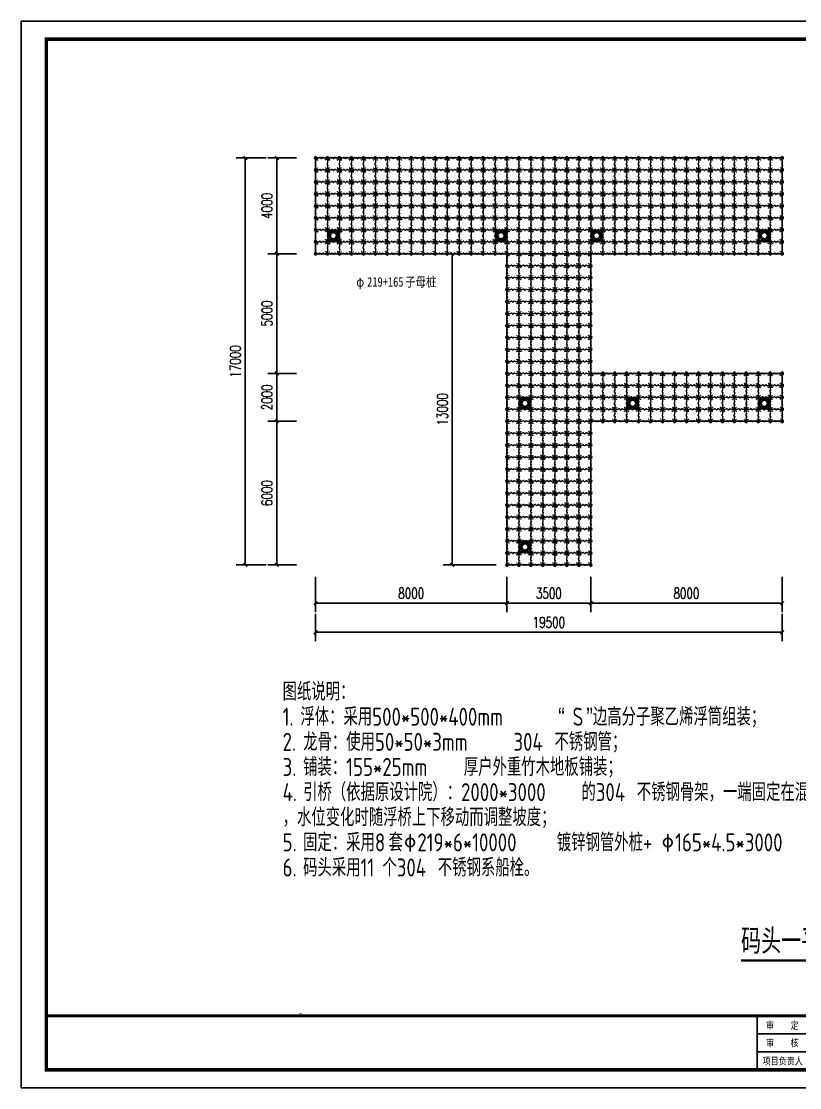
# Model space of a CAD drawing. Extents: x 343640352 to 343860175, y 671810750 to 672046431.
# Drawn here: x 343743715 to 343776237, y 672001086 to 672045636 of the extents above; entities that cross this region are included whole.
import ezdxf

# ---------------------------------------------------------------- set-up
doc = ezdxf.new("R2010")
doc.units = 0
doc.header["$LTSCALE"] = 1000
doc.layers.add('2维浮筒', color=7, linetype='Continuous', lineweight=5)
for name, color, linetype in [('DIM_SYMB', 3, 'Continuous'), ('PUB_DIM', 3, 'Continuous'), ('PUB_TEXT', 7, 'Continuous'), ('W-_ANTICOLLISION防撞措施', 121, 'Continuous'), ('W-MOUNTING固定方式', 5, 'Continuous'), ('蓝色浮筒', 150, 'Continuous')]:
    doc.layers.add(name, color=color, linetype=linetype)
doc.styles.add('-宋体', font='', dxfattribs={"width": 0.8})
doc.styles.add('_TCH_DIM', font='SIMPLEX.shx', dxfattribs={"width": 0.7, "bigfont": 'GBCBIG.shx'})
doc.styles.add('_TCH_DIM_T3', font='SIMPLEX.shx', dxfattribs={"width": 0.705882, "bigfont": 'hztxt.shx'})
doc.styles.get("Standard").update_dxf_attribs({"font": ''})
doc.styles.add('TSSD_Dimension', font='tssdeng.shx', dxfattribs={"width": 0.8, "bigfont": 'hztxt.shx'})
doc.styles.add('图框', font='')
doc.styles.add('黑体', font='simhei.ttf', dxfattribs={"width": 0.8})
doc.styles.get('-宋体').set_extended_font_data('SimSun')
doc.styles.get('Standard').set_extended_font_data('SimSun')
doc.styles.get('图框').set_extended_font_data('SimSun')
doc.dimstyles.new('_TCH_ARCH&&150', dxfattribs={"dimtxt": 446.25, "dimasz": 150, "dimexe": 375, "dimexo": 450, "dimgap": 189.375, "dimtad": 1, "dimdec": 0, "dimzin": 0, "dimdsep": 46, "dimtxsty": '_TCH_DIM_T3', "dimblk": 'ARCHTICK', "dimcen": 0.09, "dimclrt": 7, "dimazin": 2, "dimtfac": 1, "dimtdec": 0, "dimtix": 1, "dimtmove": 2, "dimatfit": 3, "dimfxl": 0, "dimtolj": 1, "dimtzin": 0, "dimarcsym": 0})

# ---------------------------------------------------------------- blocks, each defined once
blk = doc.blocks.new('$TITLEBLK$00000187')
for p, q in [((-196, 0), (-196, 15)), ((-184.5, 0), (-184.5, 15)), ((-159, 0), (-159, 15)), ((-147.5, 0), (-147.5, 15)), ((-120, 0), (-120, 15)), ((-76, 0), (-76, 15)), ((-33, 0), (-33, 15)), ((-13, 0), (-13, 15)), ((0, 0), (0, 15)), ((-136, 10), (-210, 10)), ((0, 10), (-22, 10)), ((-136, 7.5), (-86, 7.5)), ((-44, 7.5), (-22, 7.5)), ((-136, 5), (-210, 5)), ((0, 5), (-22, 5))]:
    blk.add_line(p, q)
for points, const_width in [([(-408.03, 0), (-408.03, 15), (0, 15)], 0.8), ([(-210, 0), (-210, 15)], 0.5), ([(-173, 0), (-173, 15)], 0.5), ([(-136, 0), (-136, 15)], 0.5), ([(-86, 0), (-86, 15)], 0.5), ([(-44, 0), (-44, 15)], 0.5), ([(-22, 0), (-22, 15)], 0.5)]:
    blk.add_lwpolyline(points, dxfattribs=dict(const_width=const_width))
at = {"style": '图框', "width": 0.8}
for s, p in [('审    定', (-207.53, 11.34)), ('校    对', (-170.43, 11.27)), ('工程名称', (-132.8, 9.86)), ('工程编号', (-42.79, 10.08)), ('阶 段', (-20.12, 11.27)), ('图纸', (-83.31, 9.46)), ('审    核', (-207.55, 6.48)), ('设计负责人', (-171.62, 6.48)), ('日 期', (-20.31, 6.48)), ('项目负责人', (-208.49, 1.42)), ('设 计 人', (-170.33, 1.42)), ('项目名称', (-132.8, 2.36)), ('名称', (-83.31, 2.46)), ('图   号', (-42.46, 2.6)), ('比 例', (-20.27, 1.42))]:
    blk.add_text(s, height=2, dxfattribs=at).set_placement(p)
for tag, p in [('审定人', (-193.68, 10.95)), ('校对', (-155.51, 10.92)), ('审核人', (-193.68, 6.03)), ('设计负责人', (-158.64, 6.23)), ('项目负责人', (-195.69, 1.11)), ('设计人', (-156.48, 1.18))]:
    blk.add_attdef(tag, p, '', height=3)
for tag, p, height, style, width in [('阶段', (-12.96, 10.81), 2.5, '黑体', 0.8), ('图名', (-73.67, 6.22), 3, '-宋体', 0.8), ('日期', (-12.96, 5.8), 2.5, '黑体', 0.8), ('图号', (-31.44, 2.55), 3, '_TCH_DIM', 0.7), ('比例', (-12.96, 1.14), 2.5, '黑体', 0.8)]:
    blk.add_attdef(tag, p, '', height=height, dxfattribs=dict(style=style, width=width))
at = {"layer": 'PUB_TEXT'}
for s, height, p in [('三地块浮筒码头', 2.278, (-114.42, 9.68)), ('青剑湖环湖景观提升工程三标段', 1.519, (-117.82, 2.73))]:
    blk.add_text(s, height=height, dxfattribs=at).set_placement(p)
blk = doc.blocks.new('rgthtyjyuk')
blk.add_lwpolyline([(0, 0), (420, 0), (420, 297), (0, 297)], close=True)
at = {"const_width": 1}
blk.add_lwpolyline([(6.97, 5), (415, 5), (415, 292), (6.97, 292)], close=True, dxfattribs=at)
at = {"const_width": 0.8}
blk.add_lwpolyline([(415, 20), (6.97, 20)], dxfattribs=at)
blk = doc.blocks.new('浮筒')
at = {"layer": '2维浮筒', "color": 150, "lineweight": 0}
for p, q in [((-49, 527), (-27, 549)), ((-49, 473), (-21, 445)), ((55, 479), (21, 445)), ((27, 549), (55, 521)), ((149, 500), (105, 500)), ((171, 484), (155, 497)), ((193, 481), (177, 481)), ((199, 484), (232, 513)), ((261, 516), (239, 516)), ((301, 484), (268, 513)), ((307, 481), (323, 481)), ((329, 484), (345, 497)), ((395, 500), (351, 500)), ((473, 549), (445, 521)), ((479, 445), (445, 479)), ((549, 473), (521, 445)), ((527, 549), (549, 527)), ((-49, 27), (-21, 55)), ((-16, 304), (-16, 326)), ((-16, 196), (-16, 174)), ((-13, 333), (-3, 345)), ((-13, 297), (16, 264)), ((-13, 203), (16, 236)), ((-13, 167), (-3, 155)), ((0, 351), (0, 395)), ((0, 105), (0, 149)), ((19, 242), (19, 258)), ((55, 21), (21, 55)), ((203, -13), (236, 16)), ((258, 19), (242, 19)), ((297, -13), (264, 16)), ((479, 55), (445, 21)), ((481, 307), (481, 323)), ((481, 193), (481, 177)), ((484, 329), (497, 345)), ((484, 301), (513, 268)), ((484, 199), (513, 232)), ((484, 171), (497, 155)), ((500, 351), (500, 395)), ((500, 105), (500, 149)), ((516, 239), (516, 261)), ((549, 27), (521, 55)), ((-27, -49), (-49, -27)), ((27, -49), (55, -21)), ((149, 0), (105, 0)), ((167, -13), (155, -3)), ((196, -16), (174, -16)), ((304, -16), (326, -16)), ((333, -13), (345, -3)), ((395, 0), (351, 0)), ((473, -49), (445, -21)), ((549, -27), (527, -49))]:
    blk.add_line(p, q, dxfattribs=at)
for centre in [(71, 89), (76, 415), (80, 80), (85, 424), (89, 71), (407, 65), (415, 76), (420, 420), (424, 85), (435, 93)]:
    blk.add_circle(centre, 3.5, dxfattribs=at)
for centre, radius, start, end in [((-22, 500), 38, 135, 225), ((-24, 500), 7, 90, 270), ((0, 522), 38, 45, 135), ((0, 500), 25, 106.2602, 163.7398), ((0, 500), 25, 196.2602, 253.7398), ((0, 524), 7, 0, 180), ((0, 476), 7, 180, 0), ((0, 500), 25, 16.2602, 73.7398), ((0, 500), 25, 286.2602, 343.7398), ((24, 500), 7, 270, 90), ((105, 570), 70, 225, 270), ((105, 430), 70, 90, 135), ((149, 490), 10, 47.7263, 90), ((177, 491), 10, 227.7263, 270), ((193, 491), 10, 270, 312.2737), ((239, 506), 10, 90, 132.2737), ((261, 506), 10, 47.7263, 90), ((307, 491), 10, 227.7263, 270), ((323, 491), 10, 270, 312.2737), ((351, 490), 10, 90, 132.2737), ((395, 570), 70, 270, 315), ((395, 430), 70, 45, 90), ((476, 500), 7, 90, 270), ((500, 522), 38, 45, 135), ((500, 500), 25, 106.2602, 163.7398), ((500, 500), 25, 196.2602, 253.7398), ((500, 524), 7, 0, 180), ((500, 476), 7, 180, 0), ((500, 500), 25, 16.2602, 73.7398), ((500, 500), 25, 286.2602, 343.7398), ((524, 500), 7, 270, 90), ((522, 500), 38, 315, 45), ((-22, 0), 38, 135, 225), ((-24, 0), 7, 90, 270), ((0, 0), 25, 106.2602, 163.7398), ((-70, 395), 70, 0, 45), ((-70, 105), 70, 315, 0), ((-6, 326), 10, 137.7263, 180), ((-6, 304), 10, 180, 222.2737), ((-6, 196), 10, 137.7263, 180), ((-6, 174), 10, 180, 222.2737), ((0, 24), 7, 0, 180), ((-10, 351), 10, 317.7263, 0), ((-10, 149), 10, 0, 42.2737), ((70, 395), 70, 135, 180), ((70, 105), 70, 180, 225), ((0, 0), 25, 16.2602, 73.7398), ((9, 258), 10, 0, 42.2737), ((9, 242), 10, 317.7263, 0), ((24, 0), 7, 270, 90), ((105, 70), 70, 225, 270), ((242, 9), 10, 90, 132.2737), ((258, 9), 10, 47.7263, 90), ((395, 70), 70, 270, 315), ((476, 0), 7, 90, 270), ((500, 0), 25, 106.2602, 163.7398), ((430, 395), 70, 0, 45), ((430, 105), 70, 315, 0), ((491, 323), 10, 137.7263, 180), ((491, 307), 10, 180, 222.2737), ((491, 193), 10, 137.7263, 180), ((491, 177), 10, 180, 222.2737), ((500, 24), 7, 0, 180), ((490, 351), 10, 317.7263, 0), ((490, 149), 10, 0, 42.2737), ((570, 395), 70, 135, 180), ((570, 105), 70, 180, 225), ((500, 0), 25, 16.2602, 73.7398), ((506, 261), 10, 0, 42.2737), ((506, 239), 10, 317.7263, 0), ((524, 0), 7, 270, 90), ((522, 0), 38, 315, 45), ((0, -22), 38, 225, 315), ((0, 0), 25, 196.2602, 253.7398), ((0, -24), 7, 180, 0), ((0, 0), 25, 286.2602, 343.7398), ((105, -70), 70, 90, 135), ((149, -10), 10, 47.7263, 90), ((174, -6), 10, 227.7263, 270), ((196, -6), 10, 270, 312.2737), ((304, -6), 10, 227.7263, 270), ((326, -6), 10, 270, 312.2737), ((351, -10), 10, 90, 132.2737), ((395, -70), 70, 45, 90), ((500, -22), 38, 225, 315), ((500, 0), 25, 196.2602, 253.7398), ((500, -24), 7, 180, 0), ((500, 0), 25, 286.2602, 343.7398)]:
    blk.add_arc(centre, radius, start, end, dxfattribs=at)
at = {"layer": '蓝色浮筒'}
for centre, radius, start, end in [((-25, 500), 5, 84.2608, 275.7392), ((0, 500), 25, 101.4783, 168.5217), ((0, 500), 25, 191.4783, 258.5217), ((0, 525), 5, 354.2608, 185.7392), ((0, 475), 5, 174.2608, 5.7392), ((0, 500), 25, 11.4783, 78.5217), ((0, 500), 25, 281.4783, 348.5217), ((25, 500), 5, 264.2608, 95.7392), ((475, 500), 5, 84.2608, 275.7392), ((500, 500), 25, 101.4783, 168.5217), ((500, 500), 25, 191.4783, 258.5217), ((500, 525), 5, 354.2608, 185.7392), ((500, 475), 5, 174.2608, 5.7392), ((500, 500), 25, 11.4783, 78.5217), ((500, 500), 25, 281.4783, 348.5217), ((525, 500), 5, 264.2608, 95.7392), ((-25, 0), 5, 84.2608, 275.7392), ((0, 0), 25, 101.4783, 168.5217), ((0, 25), 5, 354.2608, 185.7392), ((0, 0), 25, 11.4783, 78.5217), ((25, 0), 5, 264.2608, 95.7392), ((475, 0), 5, 84.2608, 275.7392), ((500, 0), 25, 101.4783, 168.5217), ((500, 25), 5, 354.2608, 185.7392), ((500, 0), 25, 11.4783, 78.5217), ((525, 0), 5, 264.2608, 95.7392), ((0, 0), 25, 191.4783, 258.5217), ((0, -25), 5, 174.2608, 5.7392), ((0, 0), 25, 281.4783, 348.5217), ((500, 0), 25, 191.4783, 258.5217), ((500, -25), 5, 174.2608, 5.7392), ((500, 0), 25, 281.4783, 348.5217)]:
    blk.add_arc(centre, radius, start, end, dxfattribs=at)
blk = doc.blocks.new('*U12')
at = {"layer": '蓝色浮筒', "rotation": 180.0000000383531}
blk.add_blockref('浮筒', (250, 250), dxfattribs=at)
blk = doc.blocks.new('*U13')
at = {"layer": 'W-_ANTICOLLISION防撞措施', "color": 0, "linetype": 'ByBlock', "lineweight": -2, "transparency": 16777216}
for p in [(0, 0), (500, 0), (1000, 0), (1500, 0), (2000, 0), (2500, 0), (3000, 0), (3500, 0), (4000, 0), (4500, 0), (5000, 0), (5500, 0), (6000, 0), (6500, 0), (7000, 0), (7500, 0), (8000, 0), (8500, 0), (9000, 0), (9500, 0), (10000, 0), (10500, 0), (11000, 0), (11500, 0), (12000, 0), (12500, 0), (13000, 0), (13500, 0), (14000, 0), (14500, 0), (15000, 0), (15500, 0), (16000, 0), (16500, 0), (17000, 0), (17500, 0), (18000, 0), (18500, 0), (19000, 0), (0, -500), (500, -500), (1000, -500), (1500, -500), (2000, -500), (2500, -500), (3000, -500), (3500, -500), (4000, -500), (4500, -500), (5000, -500), (5500, -500), (6000, -500), (6500, -500), (7000, -500), (7500, -500), (8000, -500), (8500, -500), (9000, -500), (9500, -500), (10000, -500), (10500, -500), (11000, -500), (11500, -500), (12000, -500), (12500, -500), (13000, -500), (13500, -500), (14000, -500), (14500, -500), (15000, -500), (15500, -500), (16000, -500), (16500, -500), (17000, -500), (17500, -500), (18000, -500), (18500, -500), (19000, -500), (0, -1000), (500, -1000), (1000, -1000), (1500, -1000), (2000, -1000), (2500, -1000), (3000, -1000), (3500, -1000), (4000, -1000), (4500, -1000), (5000, -1000), (5500, -1000), (6000, -1000), (6500, -1000), (7000, -1000), (7500, -1000), (8000, -1000), (8500, -1000), (9000, -1000), (9500, -1000), (10000, -1000), (10500, -1000), (11000, -1000), (11500, -1000), (12000, -1000), (12500, -1000), (13000, -1000), (13500, -1000), (14000, -1000), (14500, -1000), (15000, -1000), (15500, -1000), (16000, -1000), (16500, -1000), (17000, -1000), (17500, -1000), (18000, -1000), (18500, -1000), (19000, -1000), (0, -1500), (500, -1500), (1000, -1500), (1500, -1500), (2000, -1500), (2500, -1500), (3000, -1500), (3500, -1500), (4000, -1500), (4500, -1500), (5000, -1500), (5500, -1500), (6000, -1500), (6500, -1500), (7000, -1500), (7500, -1500), (8000, -1500), (8500, -1500), (9000, -1500), (9500, -1500), (10000, -1500), (10500, -1500), (11000, -1500), (11500, -1500), (12000, -1500), (12500, -1500), (13000, -1500), (13500, -1500), (14000, -1500), (14500, -1500), (15000, -1500), (15500, -1500), (16000, -1500), (16500, -1500), (17000, -1500), (17500, -1500), (18000, -1500), (18500, -1500), (19000, -1500), (0, -2000), (500, -2000), (1000, -2000), (1500, -2000), (2000, -2000), (2500, -2000), (3000, -2000), (3500, -2000), (4000, -2000), (4500, -2000), (5000, -2000), (5500, -2000), (6000, -2000), (6500, -2000), (7000, -2000), (7500, -2000), (8000, -2000), (8500, -2000), (9000, -2000), (9500, -2000), (10000, -2000), (10500, -2000), (11000, -2000), (11500, -2000), (12000, -2000), (12500, -2000), (13000, -2000), (13500, -2000), (14000, -2000), (14500, -2000), (15000, -2000), (15500, -2000), (16000, -2000), (16500, -2000), (17000, -2000), (17500, -2000), (18000, -2000), (18500, -2000), (19000, -2000), (0, -2500), (500, -2500), (1000, -2500), (1500, -2500), (2000, -2500), (2500, -2500), (3000, -2500), (3500, -2500), (4000, -2500), (4500, -2500), (5000, -2500), (5500, -2500), (6000, -2500), (6500, -2500), (7000, -2500), (7500, -2500), (8000, -2500), (8500, -2500), (9000, -2500), (9500, -2500), (10000, -2500), (10500, -2500), (11000, -2500), (11500, -2500), (12000, -2500), (12500, -2500), (13000, -2500), (13500, -2500), (14000, -2500), (14500, -2500), (15000, -2500), (15500, -2500), (16000, -2500), (16500, -2500), (17000, -2500), (17500, -2500), (18000, -2500), (18500, -2500), (19000, -2500), (0, -3000), (500, -3000), (1000, -3000), (1500, -3000), (2000, -3000), (2500, -3000), (3000, -3000), (3500, -3000), (4000, -3000), (4500, -3000), (5000, -3000), (5500, -3000), (6000, -3000), (6500, -3000), (7000, -3000), (7500, -3000), (8000, -3000), (8500, -3000), (9000, -3000), (9500, -3000), (10000, -3000), (10500, -3000), (11000, -3000), (11500, -3000), (12000, -3000), (12500, -3000), (13000, -3000), (13500, -3000), (14000, -3000), (14500, -3000), (15000, -3000), (15500, -3000), (16000, -3000), (16500, -3000), (17000, -3000), (17500, -3000), (18000, -3000), (18500, -3000), (19000, -3000), (0, -3500), (500, -3500), (1000, -3500), (1500, -3500), (2000, -3500), (2500, -3500), (3000, -3500), (3500, -3500), (4000, -3500), (4500, -3500), (5000, -3500), (5500, -3500), (6000, -3500), (6500, -3500), (7000, -3500), (7500, -3500), (8000, -3500), (8500, -3500), (9000, -3500), (9500, -3500), (10000, -3500), (10500, -3500), (11000, -3500), (11500, -3500), (12000, -3500), (12500, -3500), (13000, -3500), (13500, -3500), (14000, -3500), (14500, -3500), (15000, -3500), (15500, -3500), (16000, -3500), (16500, -3500), (17000, -3500), (17500, -3500), (18000, -3500), (18500, -3500), (19000, -3500)]:
    blk.add_blockref('*U12', p, dxfattribs=at)
blk = doc.blocks.new('*U14')
at = {"layer": '蓝色浮筒', "rotation": 180.0000000383531}
blk.add_blockref('浮筒', (250, 250), dxfattribs=at)
blk = doc.blocks.new('*U15')
at = {"layer": 'W-_ANTICOLLISION防撞措施', "color": 0, "linetype": 'ByBlock', "lineweight": -2, "transparency": 16777216}
for p in [(0, 0), (500, 0), (1000, 0), (1500, 0), (2000, 0), (2500, 0), (3000, 0), (0, -500), (500, -500), (1000, -500), (1500, -500), (2000, -500), (2500, -500), (3000, -500), (0, -1000), (500, -1000), (1000, -1000), (1500, -1000), (2000, -1000), (2500, -1000), (3000, -1000), (0, -1500), (500, -1500), (1000, -1500), (1500, -1500), (2000, -1500), (2500, -1500), (3000, -1500), (0, -2000), (500, -2000), (1000, -2000), (1500, -2000), (2000, -2000), (2500, -2000), (3000, -2000), (0, -2500), (500, -2500), (1000, -2500), (1500, -2500), (2000, -2500), (2500, -2500), (3000, -2500), (0, -3000), (500, -3000), (1000, -3000), (1500, -3000), (2000, -3000), (2500, -3000), (3000, -3000), (0, -3500), (500, -3500), (1000, -3500), (1500, -3500), (2000, -3500), (2500, -3500), (3000, -3500), (0, -4000), (500, -4000), (1000, -4000), (1500, -4000), (2000, -4000), (2500, -4000), (3000, -4000), (0, -4500), (500, -4500), (1000, -4500), (1500, -4500), (2000, -4500), (2500, -4500), (3000, -4500), (0, -5000), (500, -5000), (1000, -5000), (1500, -5000), (2000, -5000), (2500, -5000), (3000, -5000), (0, -5500), (500, -5500), (1000, -5500), (1500, -5500), (2000, -5500), (2500, -5500), (3000, -5500), (0, -6000), (500, -6000), (1000, -6000), (1500, -6000), (2000, -6000), (2500, -6000), (3000, -6000), (0, -6500), (500, -6500), (1000, -6500), (1500, -6500), (2000, -6500), (2500, -6500), (3000, -6500), (0, -7000), (500, -7000), (1000, -7000), (1500, -7000), (2000, -7000), (2500, -7000), (3000, -7000), (0, -7500), (500, -7500), (1000, -7500), (1500, -7500), (2000, -7500), (2500, -7500), (3000, -7500), (0, -8000), (500, -8000), (1000, -8000), (1500, -8000), (2000, -8000), (2500, -8000), (3000, -8000), (0, -8500), (500, -8500), (1000, -8500), (1500, -8500), (2000, -8500), (2500, -8500), (3000, -8500), (0, -9000), (500, -9000), (1000, -9000), (1500, -9000), (2000, -9000), (2500, -9000), (3000, -9000), (0, -9500), (500, -9500), (1000, -9500), (1500, -9500), (2000, -9500), (2500, -9500), (3000, -9500), (0, -10000), (500, -10000), (1000, -10000), (1500, -10000), (2000, -10000), (2500, -10000), (3000, -10000), (0, -10500), (500, -10500), (1000, -10500), (1500, -10500), (2000, -10500), (2500, -10500), (3000, -10500), (0, -11000), (500, -11000), (1000, -11000), (1500, -11000), (2000, -11000), (2500, -11000), (3000, -11000), (0, -11500), (500, -11500), (1000, -11500), (1500, -11500), (2000, -11500), (2500, -11500), (3000, -11500), (0, -12000), (500, -12000), (1000, -12000), (1500, -12000), (2000, -12000), (2500, -12000), (3000, -12000), (0, -12500), (500, -12500), (1000, -12500), (1500, -12500), (2000, -12500), (2500, -12500), (3000, -12500)]:
    blk.add_blockref('*U14', p, dxfattribs=at)
blk = doc.blocks.new('*U16')
at = {"layer": '蓝色浮筒', "rotation": 180.0000000383531}
blk.add_blockref('浮筒', (250, 250), dxfattribs=at)
blk = doc.blocks.new('*U17')
at = {"layer": 'W-_ANTICOLLISION防撞措施', "color": 0, "linetype": 'ByBlock', "lineweight": -2, "transparency": 16777216}
for p in [(0, 0), (500, 0), (1000, 0), (1500, 0), (2000, 0), (2500, 0), (3000, 0), (3500, 0), (4000, 0), (4500, 0), (5000, 0), (5500, 0), (6000, 0), (6500, 0), (7000, 0), (7500, 0), (0, -500), (500, -500), (1000, -500), (1500, -500), (2000, -500), (2500, -500), (3000, -500), (3500, -500), (4000, -500), (4500, -500), (5000, -500), (5500, -500), (6000, -500), (6500, -500), (7000, -500), (7500, -500), (0, -1000), (500, -1000), (1000, -1000), (1500, -1000), (2000, -1000), (2500, -1000), (3000, -1000), (3500, -1000), (4000, -1000), (4500, -1000), (5000, -1000), (5500, -1000), (6000, -1000), (6500, -1000), (7000, -1000), (7500, -1000), (0, -1500), (500, -1500), (1000, -1500), (1500, -1500), (2000, -1500), (2500, -1500), (3000, -1500), (3500, -1500), (4000, -1500), (4500, -1500), (5000, -1500), (5500, -1500), (6000, -1500), (6500, -1500), (7000, -1500), (7500, -1500)]:
    blk.add_blockref('*U16', p, dxfattribs=at)
blk = doc.blocks.new('*U134')
at = {"color": 8, "linetype": 'Continuous', "lineweight": 15}
for p, q in [((-1, 2), (-2, 1)), ((0, 1), (0, -1)), ((-1, -2), (-2, -1))]:
    blk.add_line(p, q, dxfattribs=at)
at = {"color": 7, "linetype": 'Continuous', "lineweight": 15}
for p, q in [((16, 1), (0, 1)), ((0, 0), (19, 0)), ((16, 1), (16, 0)), ((19, -1), (19, 0)), ((0, -1), (19, -1))]:
    blk.add_line(p, q, dxfattribs=at)
for centre, radius, start, end in [((-3, 0), 2.9, 41.3178, 318.6822), ((-3, 0), 1.45, 41.3178, 318.6822), ((0, 3), 2.82, 221.3178, 270), ((0, -3), 2.82, 90, 138.6822), ((0, 3), 1.37, 221.3178, 270), ((0, -3), 1.37, 90, 138.6822)]:
    blk.add_arc(centre, radius, start, end, dxfattribs=at)
blk = doc.blocks.new('*U135')
blk.add_lwpolyline([(-12, 0), (-12, 2.5), (12, 2.5), (12, 0)], close=True)
blk = doc.blocks.new('无头销轴_B型_D12X150')
at = {"color": 0}
for p, q in [((-72, 6), (-72, -6)), ((72, 6), (72, -6))]:
    blk.add_line(p, q, dxfattribs=at)
blk.add_lwpolyline([(-75, 4), (-75, -4), (-72, -6), (72, -6), (75, -4), (75, 4), (72, 6), (-72, 6)], close=True, dxfattribs=at)
for centre in [(-70, 0), (70, 0)]:
    blk.add_circle(centre, 1.6, dxfattribs=at)
blk = doc.blocks.new('sdf')
at = {"layer": 'W-MOUNTING固定方式', "color": 0}
for p, q in [((43108, -2622), (43108, -2815)), ((43109, -2673), (43112, -2671)), ((43112, -2671), (43112, -2766)), ((43112, -2671), (43186, -2671)), ((43186, -2766), (43186, -2671)), ((43186, -2671), (43189, -2673)), ((43285, -2497), (43283, -2500)), ((43378, -2500), (43283, -2500)), ((43283, -2574), (43283, -2500)), ((43283, -2574), (43378, -2574)), ((43283, -2574), (43285, -2577)), ((43285, -2497), (43376, -2497)), ((43376, -2577), (43285, -2577)), ((43376, -2497), (43378, -2500)), ((43378, -2574), (43376, -2577)), ((43378, -2500), (43378, -2574)), ((43475, -2671), (43472, -2673)), ((43475, -2671), (43475, -2766)), ((43475, -2671), (43549, -2671)), ((43549, -2766), (43549, -2671)), ((43552, -2674), (43549, -2671)), ((43109, -2764), (43109, -2673)), ((43109, -2764), (43112, -2766)), ((43186, -2766), (43112, -2766)), ((43186, -2766), (43189, -2764)), ((43189, -2673), (43189, -2764)), ((43283, -2863), (43285, -2860)), ((43378, -2863), (43283, -2863)), ((43283, -2937), (43283, -2863)), ((43283, -2937), (43378, -2937)), ((43285, -2940), (43283, -2937)), ((43285, -2860), (43376, -2860)), ((43375, -2940), (43285, -2940)), ((43375, -2940), (43378, -2937)), ((43378, -2863), (43376, -2860)), ((43378, -2863), (43378, -2937)), ((43472, -2764), (43472, -2673)), ((43475, -2766), (43472, -2764)), ((43549, -2766), (43475, -2766)), ((43552, -2764), (43549, -2766)), ((43552, -2674), (43552, -2764))]:
    blk.add_line(p, q, dxfattribs=at)
at = {"layer": 'W-MOUNTING固定方式', "color": 6}
for points in [[(43123, -2568), (43052, -2497, -0.414214), (43052, -2441), (43052, -2441, -0.414214), (43109, -2441), (43179, -2511)], [(43538, -2568), (43609, -2497, 0.414214), (43609, -2441), (43609, -2441, 0.414214), (43552, -2441), (43482, -2511)], [(43123, -2870), (43052, -2941, 0.414214), (43052, -2997), (43052, -2997, 0.414214), (43109, -2997), (43179, -2927)], [(43538, -2870), (43609, -2941, -0.414214), (43609, -2997), (43609, -2997, -0.414214), (43552, -2997), (43482, -2927)]]:
    blk.add_lwpolyline(points, format="xyb", dxfattribs=at)
at = {"layer": 'W-MOUNTING固定方式'}
for points in [[(43194, -2941), (43467, -2941), (43553, -2856), (43553, -2582), (43467, -2496), (43194, -2496), (43108, -2582), (43108, -2856)], [(43219, -2881), (43442, -2881), (43493, -2831), (43493, -2607), (43442, -2556), (43219, -2556), (43168, -2607), (43168, -2831)]]:
    blk.add_lwpolyline(points, close=True, dxfattribs=at)
at = {"layer": 'W-MOUNTING固定方式', "color": 0}
for points in [[(43108, -2669), (43149, -2669), (43169, -2669), (43169, -2660), (43149, -2660), (43108, -2660)], [(43272, -2496), (43272, -2537), (43272, -2557), (43281, -2557), (43281, -2537), (43281, -2496)], [(43380, -2496), (43380, -2537), (43380, -2557), (43389, -2557), (43389, -2537), (43389, -2496)], [(43553, -2660), (43512, -2660), (43492, -2660), (43492, -2669), (43512, -2669), (43553, -2669)], [(43108, -2777), (43149, -2777), (43169, -2777), (43169, -2768), (43149, -2768), (43108, -2768)], [(43281, -2941), (43281, -2900), (43281, -2880), (43272, -2880), (43272, -2900), (43272, -2941)], [(43389, -2941), (43389, -2900), (43389, -2880), (43380, -2880), (43380, -2900), (43380, -2941)], [(43553, -2768), (43512, -2768), (43492, -2768), (43492, -2777), (43512, -2777), (43553, -2777)]]:
    blk.add_lwpolyline(points, dxfattribs=at)
at = {"layer": 'W-MOUNTING固定方式', "color": 5}
for centre in [(43080, -2469), (43580, -2469), (43080, -2969), (43580, -2969)]:
    blk.add_circle(centre, 7, dxfattribs=at)
at = {"layer": 'W-MOUNTING固定方式'}
for radius in [136, 130]:
    blk.add_circle((43330, -2719), radius, dxfattribs=at)
at = {"layer": 'W-MOUNTING固定方式', "color": 0, "xscale": -1}
for name, p, rotation in [('*U134', (43143, -2649), 180), ('*U135', (43389, -2537), 270.0000000000001), ('*U134', (43400, -2531), 90.00000000000007), ('*U134', (43261, -2906), 270), ('*U135', (43272, -2900), 90), ('*U135', (43512, -2777), 180)]:
    blk.add_blockref(name, p, dxfattribs=dict(at, rotation=rotation))
for name, p in [('*U135', (43149, -2660)), ('*U134', (43518, -2788))]:
    blk.add_blockref(name, p, dxfattribs=at)
at = {"layer": 'W-MOUNTING固定方式', "color": 0}
for name, p, rotation in [('无头销轴_B型_D12X150', (43149, -2719), 90), ('*U134', (43261, -2531), 270.0000000000001), ('*U135', (43272, -2537), 90.00000000000004), ('*U134', (43518, -2649), 180), ('无头销轴_B型_D12X150', (43512, -2719), 270), ('*U135', (43149, -2777), 180), ('无头销轴_B型_D12X150', (43330, -2900), 180), ('*U135', (43389, -2900), 270), ('*U134', (43400, -2906), 90.00000000000001)]:
    blk.add_blockref(name, p, dxfattribs=dict(at, rotation=rotation))
for name, p in [('无头销轴_B型_D12X150', (43330, -2537)), ('*U135', (43512, -2660)), ('*U134', (43143, -2788))]:
    blk.add_blockref(name, p, dxfattribs=at)
blk = doc.blocks.new('_ArchTick')
at = {"color": 0, "linetype": 'ByBlock', "const_width": 0.4}
blk.add_lwpolyline([(-0.5, -0.5), (0.5, 0.5)], dxfattribs=at)
blk = doc.blocks.new('*D244')
at = {"layer": 'Defpoints', "color": 0, "transparency": 16777216}
for p in [(343756007, 672021326), (343775507, 672021326), (343775507, 672020110)]:
    blk.add_point(p, dxfattribs=at)
at = {"layer": 'PUB_DIM', "color": 0, "lineweight": -2, "transparency": 16777216}
for p, q in [((343756007, 672020876), (343756007, 672019735)), ((343775507, 672020876), (343775507, 672019735)), ((343756007, 672020110), (343775507, 672020110))]:
    blk.add_line(p, q, dxfattribs=at)
at = {"layer": 'PUB_DIM', "color": 0, "lineweight": -2, "transparency": 16777216, "xscale": 150, "yscale": 150, "zscale": 150, "rotation": 180}
blk.add_blockref('_ArchTick', (343756007, 672020110), dxfattribs=at)
at = {"layer": 'PUB_DIM', "color": 0, "lineweight": -2, "transparency": 16777216, "xscale": 150, "yscale": 150, "zscale": 150}
blk.add_blockref('_ArchTick', (343775507, 672020110), dxfattribs=at)
at = {"layer": 'PUB_DIM', "color": 7, "transparency": 16777216, "insert": (343765757, 672020523), "char_height": 446.2, "attachment_point": 5, "style": '_TCH_DIM_T3'}
blk.add_mtext('\\A1;19500', dxfattribs=at)
blk = doc.blocks.new('*D256')
at = {"layer": 'Defpoints', "color": 0, "transparency": 16777216}
for p in [(343753073, 672039927), (343754389, 672039927), (343754389, 672022927)]:
    blk.add_point(p, dxfattribs=at)
at = {"layer": 'PUB_DIM', "color": 0, "lineweight": -2, "transparency": 16777216}
for p, q in [((343753939, 672039927), (343752698, 672039927)), ((343753073, 672022927), (343753073, 672039927)), ((343753939, 672022927), (343752698, 672022927))]:
    blk.add_line(p, q, dxfattribs=at)
at = {"layer": 'PUB_DIM', "color": 0, "lineweight": -2, "transparency": 16777216, "xscale": 150, "yscale": 150, "zscale": 150}
for p, rotation in [((343753073, 672039927), 90), ((343753073, 672022927), 270)]:
    blk.add_blockref('_ArchTick', p, dxfattribs=dict(at, rotation=rotation))
at = {"layer": 'PUB_DIM', "color": 7, "transparency": 16777216, "insert": (343752660, 672031427), "char_height": 446.2, "attachment_point": 5, "rotation": 90, "style": '_TCH_DIM_T3'}
blk.add_mtext('\\A1;17000', dxfattribs=at)
blk = doc.blocks.new('*D257')
at = {"layer": 'Defpoints', "color": 0, "transparency": 16777216}
for p in [(343754389, 672039927), (343755658, 672039927), (343755658, 672035927)]:
    blk.add_point(p, dxfattribs=at)
at = {"layer": 'PUB_DIM', "color": 0, "lineweight": -2, "transparency": 16777216}
for p, q in [((343755208, 672039927), (343754014, 672039927)), ((343754389, 672035927), (343754389, 672039927)), ((343755208, 672035927), (343754014, 672035927))]:
    blk.add_line(p, q, dxfattribs=at)
at = {"layer": 'PUB_DIM', "color": 0, "lineweight": -2, "transparency": 16777216, "xscale": 150, "yscale": 150, "zscale": 150}
for p, rotation in [((343754389, 672039927), 90), ((343754389, 672035927), 270)]:
    blk.add_blockref('_ArchTick', p, dxfattribs=dict(at, rotation=rotation))
at = {"layer": 'PUB_DIM', "color": 7, "transparency": 16777216, "insert": (343753976, 672037927), "char_height": 446.2, "attachment_point": 5, "rotation": 90, "style": '_TCH_DIM_T3'}
blk.add_mtext('\\A1;4000', dxfattribs=at)
blk = doc.blocks.new('*D258')
at = {"layer": 'Defpoints', "color": 0, "transparency": 16777216}
for p in [(343754389, 672035927), (343755658, 672035927), (343755658, 672030927)]:
    blk.add_point(p, dxfattribs=at)
at = {"layer": 'PUB_DIM', "color": 0, "lineweight": -2, "transparency": 16777216}
for p, q in [((343755208, 672035927), (343754014, 672035927)), ((343754389, 672030927), (343754389, 672035927)), ((343755208, 672030927), (343754014, 672030927))]:
    blk.add_line(p, q, dxfattribs=at)
at = {"layer": 'PUB_DIM', "color": 0, "lineweight": -2, "transparency": 16777216, "xscale": 150, "yscale": 150, "zscale": 150}
for p, rotation in [((343754389, 672035927), 90), ((343754389, 672030927), 270)]:
    blk.add_blockref('_ArchTick', p, dxfattribs=dict(at, rotation=rotation))
at = {"layer": 'PUB_DIM', "color": 7, "transparency": 16777216, "insert": (343753976, 672033427), "char_height": 446.2, "attachment_point": 5, "rotation": 90, "style": '_TCH_DIM_T3'}
blk.add_mtext('\\A1;5000', dxfattribs=at)
blk = doc.blocks.new('*D259')
at = {"layer": 'Defpoints', "color": 0, "transparency": 16777216}
for p in [(343754389, 672030927), (343755658, 672030927), (343755658, 672028927)]:
    blk.add_point(p, dxfattribs=at)
at = {"layer": 'PUB_DIM', "color": 0, "lineweight": -2, "transparency": 16777216}
for p, q in [((343755208, 672030927), (343754014, 672030927)), ((343754389, 672028927), (343754389, 672030927)), ((343755208, 672028927), (343754014, 672028927))]:
    blk.add_line(p, q, dxfattribs=at)
at = {"layer": 'PUB_DIM', "color": 0, "lineweight": -2, "transparency": 16777216, "xscale": 150, "yscale": 150, "zscale": 150}
for p, rotation in [((343754389, 672030927), 90), ((343754389, 672028927), 270)]:
    blk.add_blockref('_ArchTick', p, dxfattribs=dict(at, rotation=rotation))
at = {"layer": 'PUB_DIM', "color": 7, "transparency": 16777216, "insert": (343753976, 672029927), "char_height": 446.2, "attachment_point": 5, "rotation": 90, "style": '_TCH_DIM_T3'}
blk.add_mtext('\\A1;2000', dxfattribs=at)
blk = doc.blocks.new('*D260')
at = {"layer": 'Defpoints', "color": 0, "transparency": 16777216}
for p in [(343754389, 672028927), (343755658, 672028927), (343755658, 672022927)]:
    blk.add_point(p, dxfattribs=at)
at = {"layer": 'PUB_DIM', "color": 0, "lineweight": -2, "transparency": 16777216}
for p, q in [((343755208, 672028927), (343754014, 672028927)), ((343754389, 672022927), (343754389, 672028927)), ((343755208, 672022927), (343754014, 672022927))]:
    blk.add_line(p, q, dxfattribs=at)
at = {"layer": 'PUB_DIM', "color": 0, "lineweight": -2, "transparency": 16777216, "xscale": 150, "yscale": 150, "zscale": 150}
for p, rotation in [((343754389, 672028927), 90), ((343754389, 672022927), 270)]:
    blk.add_blockref('_ArchTick', p, dxfattribs=dict(at, rotation=rotation))
at = {"layer": 'PUB_DIM', "color": 7, "transparency": 16777216, "insert": (343753976, 672025927), "char_height": 446.2, "attachment_point": 5, "rotation": 90, "style": '_TCH_DIM_T3'}
blk.add_mtext('\\A1;6000', dxfattribs=at)
blk = doc.blocks.new('*D269')
at = {"layer": 'Defpoints', "color": 0, "transparency": 16777216}
for p in [(343756007, 672022876), (343764007, 672022876), (343764007, 672021326)]:
    blk.add_point(p, dxfattribs=at)
at = {"layer": 'PUB_DIM', "color": 0, "lineweight": -2, "transparency": 16777216}
for p, q in [((343756007, 672022426), (343756007, 672020951)), ((343764007, 672022426), (343764007, 672020951)), ((343756007, 672021326), (343764007, 672021326))]:
    blk.add_line(p, q, dxfattribs=at)
at = {"layer": 'PUB_DIM', "color": 0, "lineweight": -2, "transparency": 16777216, "xscale": 150, "yscale": 150, "zscale": 150, "rotation": 180}
blk.add_blockref('_ArchTick', (343756007, 672021326), dxfattribs=at)
at = {"layer": 'PUB_DIM', "color": 0, "lineweight": -2, "transparency": 16777216, "xscale": 150, "yscale": 150, "zscale": 150}
blk.add_blockref('_ArchTick', (343764007, 672021326), dxfattribs=at)
at = {"layer": 'PUB_DIM', "color": 7, "transparency": 16777216, "insert": (343760007, 672021739), "char_height": 446.2, "attachment_point": 5, "style": '_TCH_DIM_T3'}
blk.add_mtext('\\A1;8000', dxfattribs=at)
blk = doc.blocks.new('*D270')
at = {"layer": 'Defpoints', "color": 0, "transparency": 16777216}
for p in [(343764007, 672022876), (343767507, 672022876), (343767507, 672021326)]:
    blk.add_point(p, dxfattribs=at)
at = {"layer": 'PUB_DIM', "color": 0, "lineweight": -2, "transparency": 16777216}
for p, q in [((343764007, 672022426), (343764007, 672020951)), ((343767507, 672022426), (343767507, 672020951)), ((343764007, 672021326), (343767507, 672021326))]:
    blk.add_line(p, q, dxfattribs=at)
at = {"layer": 'PUB_DIM', "color": 0, "lineweight": -2, "transparency": 16777216, "xscale": 150, "yscale": 150, "zscale": 150, "rotation": 180}
blk.add_blockref('_ArchTick', (343764007, 672021326), dxfattribs=at)
at = {"layer": 'PUB_DIM', "color": 0, "lineweight": -2, "transparency": 16777216, "xscale": 150, "yscale": 150, "zscale": 150}
blk.add_blockref('_ArchTick', (343767507, 672021326), dxfattribs=at)
at = {"layer": 'PUB_DIM', "color": 7, "transparency": 16777216, "insert": (343765757, 672021739), "char_height": 446.2, "attachment_point": 5, "style": '_TCH_DIM_T3'}
blk.add_mtext('\\A1;3500', dxfattribs=at)
blk = doc.blocks.new('*D271')
at = {"layer": 'Defpoints', "color": 0, "transparency": 16777216}
for p in [(343767507, 672022876), (343775507, 672022876), (343775507, 672021326)]:
    blk.add_point(p, dxfattribs=at)
at = {"layer": 'PUB_DIM', "color": 0, "lineweight": -2, "transparency": 16777216}
for p, q in [((343767507, 672022426), (343767507, 672020951)), ((343775507, 672022426), (343775507, 672020951)), ((343767507, 672021326), (343775507, 672021326))]:
    blk.add_line(p, q, dxfattribs=at)
at = {"layer": 'PUB_DIM', "color": 0, "lineweight": -2, "transparency": 16777216, "xscale": 150, "yscale": 150, "zscale": 150, "rotation": 180}
blk.add_blockref('_ArchTick', (343767507, 672021326), dxfattribs=at)
at = {"layer": 'PUB_DIM', "color": 0, "lineweight": -2, "transparency": 16777216, "xscale": 150, "yscale": 150, "zscale": 150}
blk.add_blockref('_ArchTick', (343775507, 672021326), dxfattribs=at)
at = {"layer": 'PUB_DIM', "color": 7, "transparency": 16777216, "insert": (343771507, 672021739), "char_height": 446.2, "attachment_point": 5, "style": '_TCH_DIM_T3'}
blk.add_mtext('\\A1;8000', dxfattribs=at)
blk = doc.blocks.new('*D272')
at = {"layer": 'Defpoints', "color": 0, "transparency": 16777216}
for p in [(343761721, 672035927), (343764007, 672035927), (343764007, 672022927)]:
    blk.add_point(p, dxfattribs=at)
at = {"layer": 'PUB_DIM', "color": 0, "lineweight": -2, "transparency": 16777216}
for p, q in [((343763557, 672035927), (343761346, 672035927)), ((343761721, 672022927), (343761721, 672035927)), ((343763557, 672022927), (343761346, 672022927))]:
    blk.add_line(p, q, dxfattribs=at)
at = {"layer": 'PUB_DIM', "color": 0, "lineweight": -2, "transparency": 16777216, "xscale": 150, "yscale": 150, "zscale": 150}
for p, rotation in [((343761721, 672035927), 90), ((343761721, 672022927), 270)]:
    blk.add_blockref('_ArchTick', p, dxfattribs=dict(at, rotation=rotation))
at = {"layer": 'PUB_DIM', "color": 7, "transparency": 16777216, "insert": (343761309, 672029427), "char_height": 446.2, "attachment_point": 5, "rotation": 90, "style": '_TCH_DIM_T3'}
blk.add_mtext('\\A1;13000', dxfattribs=at)

msp = doc.modelspace()

# ---------------------------------------------------------------- linework, layer by layer
for points in [[(343756006.7, 672035927.2), (343775506.7, 672035927.2), (343775506.7, 672039927.2), (343756006.7, 672039927.2)], [(343756006.7, 672039927.2), (343756006.7, 672035927.2), (343764006.7, 672035927.2), (343764006.7, 672022927.2), (343767506.7, 672022927.2), (343767506.7, 672028927.2), (343775506.7, 672028927.2), (343775506.7, 672030927.2), (343767506.7, 672030927.2), (343767506.7, 672035927.2), (343775506.7, 672035927.2), (343775506.7, 672039927.2)]]:
    msp.add_lwpolyline(points, close=True)
at = {"color": 1}
msp.add_solid([(343755422.9, 672004192.7, 26.5), (343755422.9, 672004154.2, 26.5), (343755307.6, 672004173.4, 26.5)], dxfattribs=at)
at = {"layer": 'DIM_SYMB'}
msp.add_lwpolyline([(343761307.1, 672034394.9, 0, 0, 0), (343757474.2, 672034394.9, 0, 0, 0), (343756956.7, 672036842.4, 0, 120, 0), (343757049.8, 672036402.1, 0, 0, 0)], format="xyseb", dxfattribs=at)
at = {"layer": 'DIM_SYMB', "const_width": 105}
msp.add_lwpolyline([(343773784.2, 672006399.3), (343778842.4, 672006399.3)], dxfattribs=at)
at = {"layer": 'PUB_TEXT'}
for p, q in [((343759960.4, 672011671), (343759960.4, 672010958.5)), ((343770731.8, 672011671), (343770731.8, 672010958.5))]:
    msp.add_line(p, q, dxfattribs=at)
for centre in [(343759960.4, 672011333.5), (343770731.8, 672011333.5)]:
    msp.add_circle(centre, 180, dxfattribs=at)

# ---------------------------------------------------------------- block references
at = {"xscale": 150, "yscale": 150, "zscale": 150}
msp.add_blockref('rgthtyjyuk', (343743714.6, 672001086), dxfattribs=at)
for p in [(343713426.2, 672039396.1), (343720426.2, 672039396.1), (343724426.2, 672039396.1), (343731426.2, 672039396.1), (343721426.2, 672032396.1), (343725926.2, 672032396.1), (343731426.2, 672032396.1), (343721426.2, 672026396.1)]:
    msp.add_blockref('sdf', p)
ref = msp.add_blockref('$TITLEBLK$00000187', (343805964.6, 672001836), dxfattribs=dict(xscale=150, yscale=150, zscale=150))
ref.add_attrib('图名', '码头一平面图', (343794914.5, 672002769.8), dxfattribs={"color": 3, "height": 450, "style": '-宋体', "width": 0.8})
ref.add_attrib('图号', 'SG02', (343801249, 672002218), dxfattribs={"color": 3, "height": 450, "style": '黑体', "width": 0.8})
ref.add_attrib('日期', '2024.01', (343804014.6, 672002706.6), dxfattribs={"color": 3, "height": 375, "style": '黑体', "width": 0.8})
ref.add_attrib('阶段', '施工图', (343804014.6, 672003457.7), dxfattribs={"color": 3, "height": 375, "style": '黑体', "width": 0.8})
ref.add_attrib('比例', '1:100', (343804014.6, 672002007.7), dxfattribs={"color": 3, "height": 375, "style": '黑体', "width": 0.75})
at = {"layer": 'W-_ANTICOLLISION防撞措施'}
for name, p in [('*U13', (343756256.7, 672039677.2)), ('*U15', (343764256.7, 672035677.2)), ('*U17', (343767756.7, 672030677.2))]:
    msp.add_blockref(name, p, dxfattribs=at)

# ---------------------------------------------------------------- texts
at = {"layer": 'PUB_TEXT', "color": 7, "width": 0.8}
for s, height, style, p in [('子母桩', 398.73, '-宋体', (343759751.3, 672034552.4)), ('φ', 398.7, '-宋体', (343757709.8, 672034552.4)), ('219+165', 398.73, '-宋体', (343758163.4, 672034552.4)), ('码头一平面图', 1050, 'TSSD_Dimension', (343773784.2, 672006678.8))]:
    msp.add_text(s, height=height, dxfattribs=dict(at, style=style)).set_placement(p)
at = {"layer": 'PUB_TEXT', "style": 'TSSD_Dimension', "width": 0.8}
for s, p in [('图纸说明：', (343754631.8, 672017258.5)), ('1.', (343754631.8, 672016208.5)), ('浮体：采用', (343755374.7, 672016208.5)), ('500*500*400mm', (343758374.7, 672016208.5)), ('“', (343766146.1, 672016208.5)), ('S', (343766746.1, 672016208.5)), ('”边高分子聚乙烯浮筒组装；', (343767317.5, 672016208.5)), ('2.', (343754631.8, 672015158.5)), ('龙骨：使用', (343755488.9, 672015158.5)), ('50*50*3mm', (343758488.9, 672015158.5)), ('304', (343764277, 672015158.5)), ('不锈钢管；', (343765991.3, 672015158.5)), ('铺装：', (343755488.9, 672014108.5)), ('厚户外重竹木地板铺装；', (343762203.2, 672014108.5)), ('3.', (343754631.8, 672014108.5)), ('155*25mm', (343757288.9, 672014108.5)), ('4.', (343754631.8, 672013058.5)), ('引桥（依据原设计院）：', (343755488.9, 672013058.5)), ('2000*3000', (343762088.9, 672013058.5)), ('的', (343767117.5, 672013058.5)), ('304', (343767717.5, 672013058.5)), ('不锈钢骨架，一端固定在混凝土基础上，另一端下设滚轮', (343769431.8, 672013058.5)), ('，水位变化时随浮桥上下移动而调整坡度；', (343754631.8, 672012008.5)), ('5.', (343754631.8, 672010958.5)), ('固定：采用', (343755488.9, 672010958.5)), ('8', (343758488.9, 672010958.5)), ('套', (343759060.4, 672010958.5)), ('219*6*10000', (343760260.4, 672010958.5)), ('镀锌钢管外桩', (343766088.9, 672010958.5)), ('+', (343769688.9, 672010958.5)), ('165*4.5*3000', (343771031.8, 672010958.5)), ('6.', (343754631.8, 672009908.5)), ('码头采用', (343755488.9, 672009908.5)), ('11', (343757888.9, 672009908.5)), ('个', (343758803.2, 672009908.5)), ('304', (343759403.2, 672009908.5)), ('不锈钢系船栓。', (343761117.5, 672009908.5))]:
    msp.add_text(s, height=750, dxfattribs=at).set_placement(p)

# ---------------------------------------------------------------- dimensions: what is measured, and where the dimension line sits
at = {"layer": 'PUB_DIM'}
for p1, p2, distance, picture, middle in [((343754388.9, 672022927.2), (343754388.9, 672039927.2), 1316.3, '*D256', (343752660.1, 672031427.2)), ((343755658.5, 672035927.2), (343755658.5, 672039927.2), 1269.6, '*D257', (343753976.4, 672037927.2)), ((343755658.5, 672030927.2), (343755658.5, 672035927.2), 1269.6, '*D258', (343753976.4, 672033427.2)), ((343764006.7, 672022927.2), (343764006.7, 672035927.2), 2285.6, '*D272', (343761308.6, 672029427.2)), ((343755658.5, 672028927.2), (343755658.5, 672030927.2), 1269.6, '*D259', (343753976.4, 672029927.2)), ((343755658.5, 672022927.2), (343755658.5, 672028927.2), 1269.6, '*D260', (343753976.4, 672025927.2)), ((343756006.7, 672022876.3), (343764006.7, 672022876.3), -1550, '*D269', (343760006.7, 672021738.8)), ((343764006.7, 672022876.3), (343767506.7, 672022876.3), -1550, '*D270', (343765756.7, 672021738.8)), ((343767506.7, 672022876.3), (343775506.7, 672022876.3), -1550, '*D271', (343771506.7, 672021738.8)), ((343756006.7, 672021326.3), (343775506.7, 672021326.3), -1216, '*D244', (343765756.7, 672020522.8))]:
    dim = msp.add_aligned_dim(p1=p1, p2=p2, distance=distance, dimstyle='_TCH_ARCH&&150', dxfattribs=at)
    dim.commit()
    dim.dimension.update_dxf_attribs({"geometry": picture, "text_midpoint": middle})

doc.saveas('drawing.dxf')
